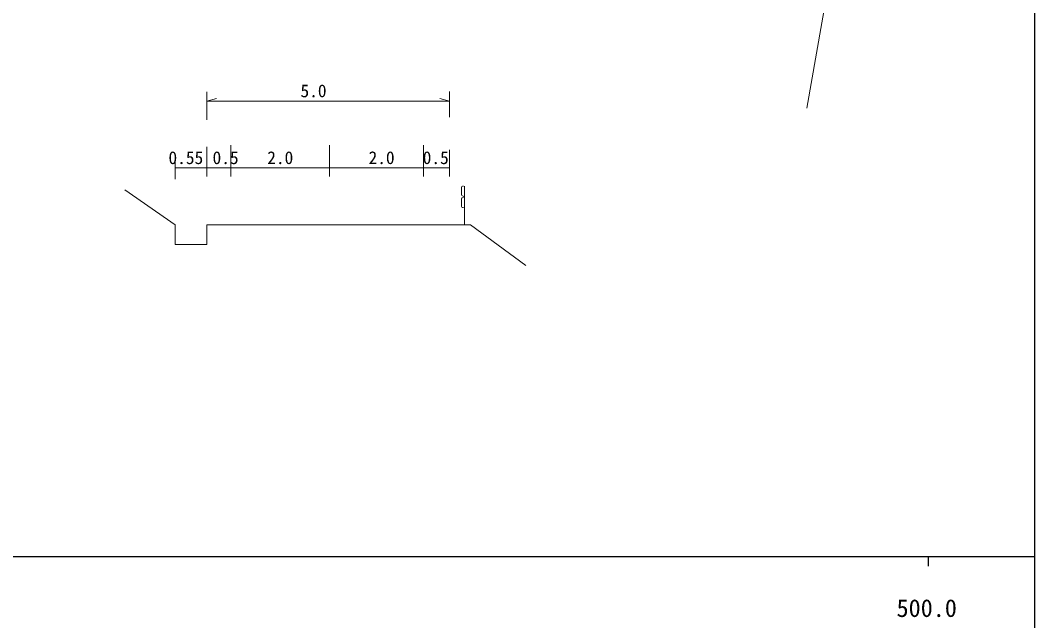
# Model space of a CAD drawing. Units: millimetres, scale not verified. Extents: x 40000 to 680000, y 20000 to 380000.
# Drawn here: x 474196 to 579000, y 198357 to 260383 of the extents above; entities that cross this region are included whole.
import ezdxf
from ezdxf.enums import TextEntityAlignment as Align

# ---------------------------------------------------------------- set-up
doc = ezdxf.new("R2010")
doc.units = ezdxf.units.MM
doc.header["$LTSCALE"] = 1000
doc.layers.add('M-STR-HTXT', color=7, linetype='Continuous', lineweight=13)
doc.layers.add('M-TTL-BAND', color=7, linetype='Continuous', lineweight=25)
doc.styles.add('ＭＳ ゴシック', font='')
doc.styles.get('ＭＳ ゴシック').set_extended_font_data('MS Gothic')

msp = doc.modelspace()

# ---------------------------------------------------------------- linework, layer by layer
at = {"layer": 'M-STR-HTXT'}
for p, q in [((555468, 251293), (562642, 292455)), ((493456, 250099), (493456, 252986)), ((518533, 250364), (518533, 253026)), ((493456, 252039), (494456, 252289)), ((493456, 252039), (518533, 252039)), ((518533, 252039), (517533, 252289)), ((495943, 244237), (495943, 247468)), ((506129, 244237), (506129, 247468)), ((515841, 244237), (515841, 247468)), ((490203, 243985), (490203, 246601)), ((493456, 244237), (493456, 247294)), ((518533, 244237), (518533, 246997)), ((490203, 245133), (518533, 245133)), ((519774, 243158), (519774, 242358)), ((519974, 243258), (519874, 243258)), ((520074, 239258), (520074, 243258)), ((490203, 239258), (484998, 242861)), ((519774, 241958), (519774, 241158)), ((519974, 241058), (519874, 241058)), ((493458, 239258), (520694, 239258)), ((520694, 239258), (526432, 235055))]:
    msp.add_line(p, q, dxfattribs=at)
msp.add_lwpolyline([(493458, 239258), (493458, 237205), (490203, 237205), (490203, 239258)], dxfattribs=at)
for centre, start, end in [((519874, 243158), 90, 180), ((519874, 242358), 180, 270), ((519874, 242158), 270, 90), ((519874, 241958), 90, 180), ((519874, 241158), 180, 270)]:
    msp.add_arc(centre, 100, start, end, dxfattribs=at)
at = {"layer": 'M-TTL-BAND'}
for p, q in [((579000, 20000), (579000, 370000)), ((40000, 205000), (579000, 205000)), ((568000, 205000), (568000, 204000))]:
    msp.add_line(p, q, dxfattribs=at)

# ---------------------------------------------------------------- texts
at = {"layer": 'M-STR-HTXT', "style": 'ＭＳ ゴシック'}
for s, p in [('5.0', (504490, 252039)), ('0.55', (491300, 245133)), ('0.5', (495406, 245133)), ('2.0', (501052, 245133)), ('2.0', (511522, 245133)), ('0.5', (517116, 245133))]:
    msp.add_text(s, height=1320, dxfattribs=at).set_placement(p, align=Align.BOTTOM_CENTER)
at = {"layer": 'M-TTL-BAND', "style": 'ＭＳ ゴシック'}
msp.add_text('500.0', height=1833, dxfattribs=at).set_placement((567844, 198195), align=Align.BOTTOM_CENTER)

doc.saveas('drawing.dxf')
